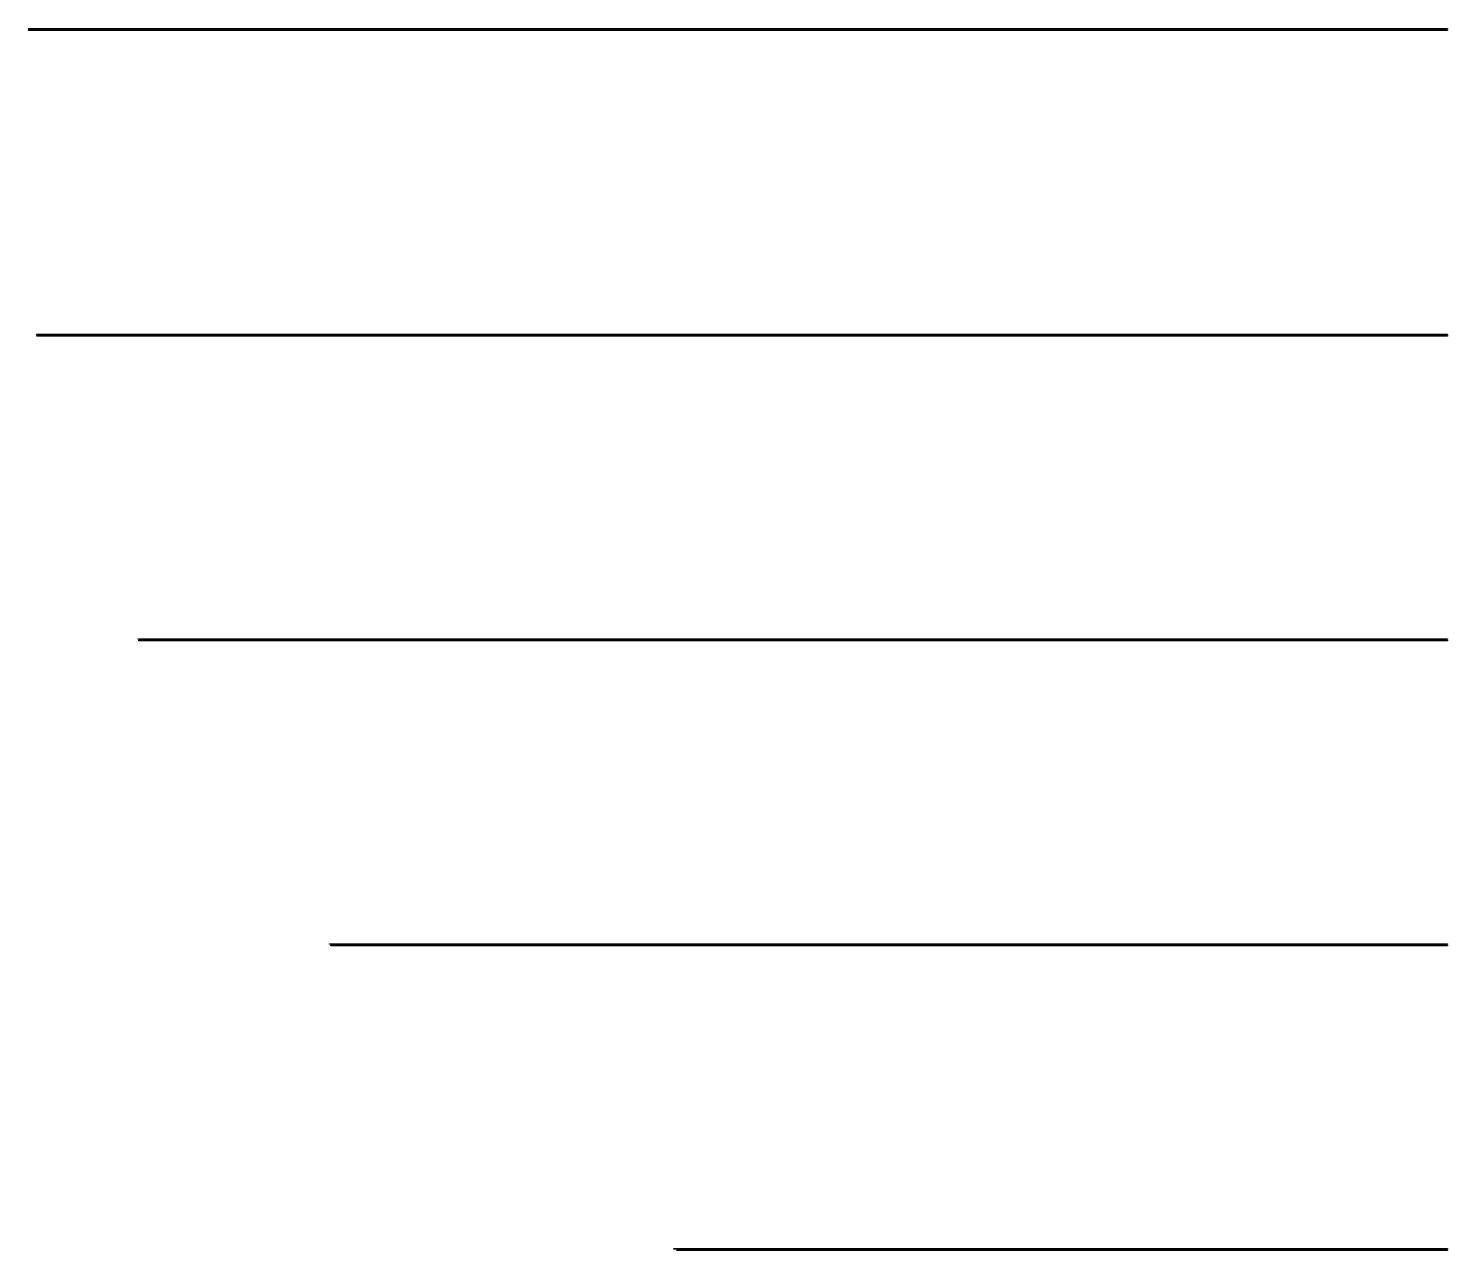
# Model space of a CAD drawing. Header units: millimetres. Extents: x -26.8 to 22, y -16.1 to 26.
import ezdxf

# ---------------------------------------------------------------- set-up
doc = ezdxf.new("R2010")
doc.units = ezdxf.units.MM

msp = doc.modelspace()

# ---------------------------------------------------------------- linework, layer by layer
for points in [[(-26.835331, 25.991932), (-26.835331, 26.011932), (22.048, 26.011932), (22.048, 25.991932)], [(-26.835331, 25.941932), (-26.835331, 25.961932), (22.048, 25.961932), (22.048, 25.941932)], [(-26.560368, 15.465732), (-26.560368, 15.485732), (22.048, 15.485732), (22.048, 15.465732)], [(-26.547029, 15.415732), (-26.547029, 15.435732), (22.048, 15.435732), (22.048, 15.415732)], [(-23.052138, 4.971494), (-23.052138, 4.991494), (22.048, 4.991494), (22.048, 4.971494)], [(-23.028487, 4.921494), (-23.028487, 4.941494), (22.048, 4.941494), (22.048, 4.921494)], [(-16.468759, -5.535234), (-16.468759, -5.515234), (22.048, -5.515234), (22.048, -5.535234)], [(-16.416017, -5.585234), (-16.416017, -5.565234), (22.048, -5.565234), (22.048, -5.585234)], [(-4.606258, -16.03465), (-4.606258, -16.01465), (22.048, -16.01465), (22.048, -16.03465)], [(-4.505955, -16.08465), (-4.505955, -16.06465), (22.048, -16.06465), (22.048, -16.08465)]]:
    msp.add_lwpolyline(points, close=True)

doc.saveas('drawing.dxf')
